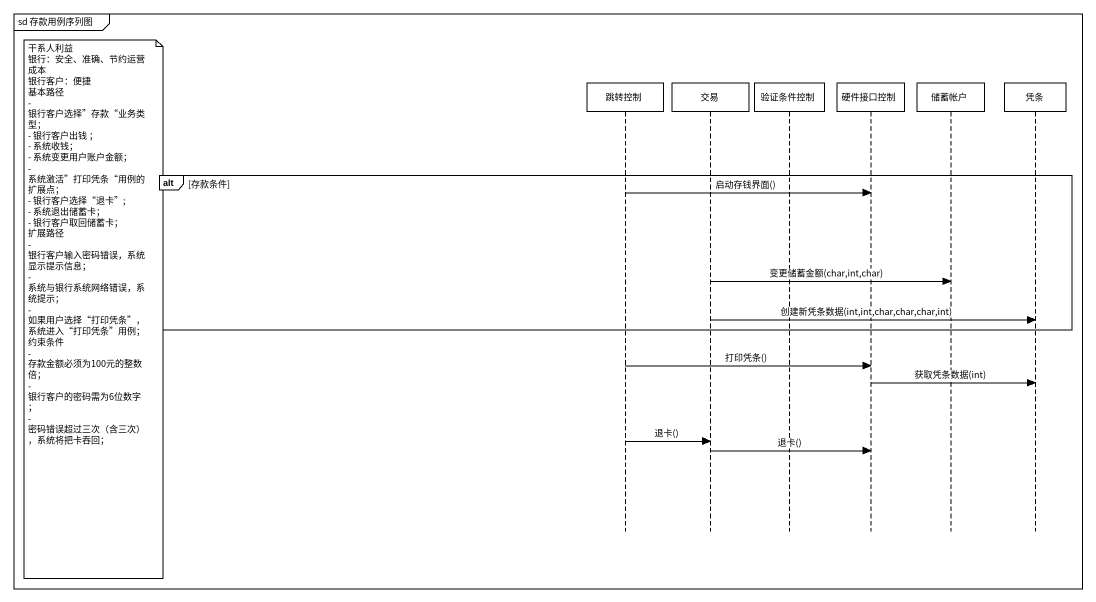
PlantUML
@startuml
mainframe sd 存款用例序列图
hide footbox
participant 跳转控制
participant 交易
participant 验证条件控制
participant 硬件接口控制
participant 储蓄帐户
participant 凭条

alt 存款条件
  跳转控制 -> 硬件接口控制 : 启动存钱界面()
  交易 -> 储蓄帐户 : 变更储蓄金额(char,int,char)
  note left of 跳转控制
    干系人利益
    银行：安全、准确、节约运营成本
    银行客户：便捷
    基本路径
    - 银行客户选择”存款“业务类型；
    - 银行客户出钱 ；
    - 系统收钱；
    - 系统变更用户账户金额；
    - 系统激活”打印凭条“用例的扩展点；
    - 银行客户选择“退卡”;
    - 系统退出储蓄卡；
    - 银行客户取回储蓄卡；
    扩展路径
    - 银行客户输入密码错误，系统显示提示信息；
    - 系统与银行系统网络错误，系统提示；
    - 如果用户选择“打印凭条”，系统进入“打印凭条”用例；
    约束条件
    - 存款金额必须为100元的整数倍；
    - 银行客户的密码需为6位数字；
    - 密码错误超过三次（含三次），系统将把卡吞回；
  end note
  交易 -> 凭条 : 创建新凭条数据(int,int,char,char,char,int)
end
跳转控制 -> 硬件接口控制 : 打印凭条()
硬件接口控制 -> 凭条 : 获取凭条数据(int)
跳转控制 -> 交易 : 退卡()
交易 -> 硬件接口控制 : 退卡()
@enduml
